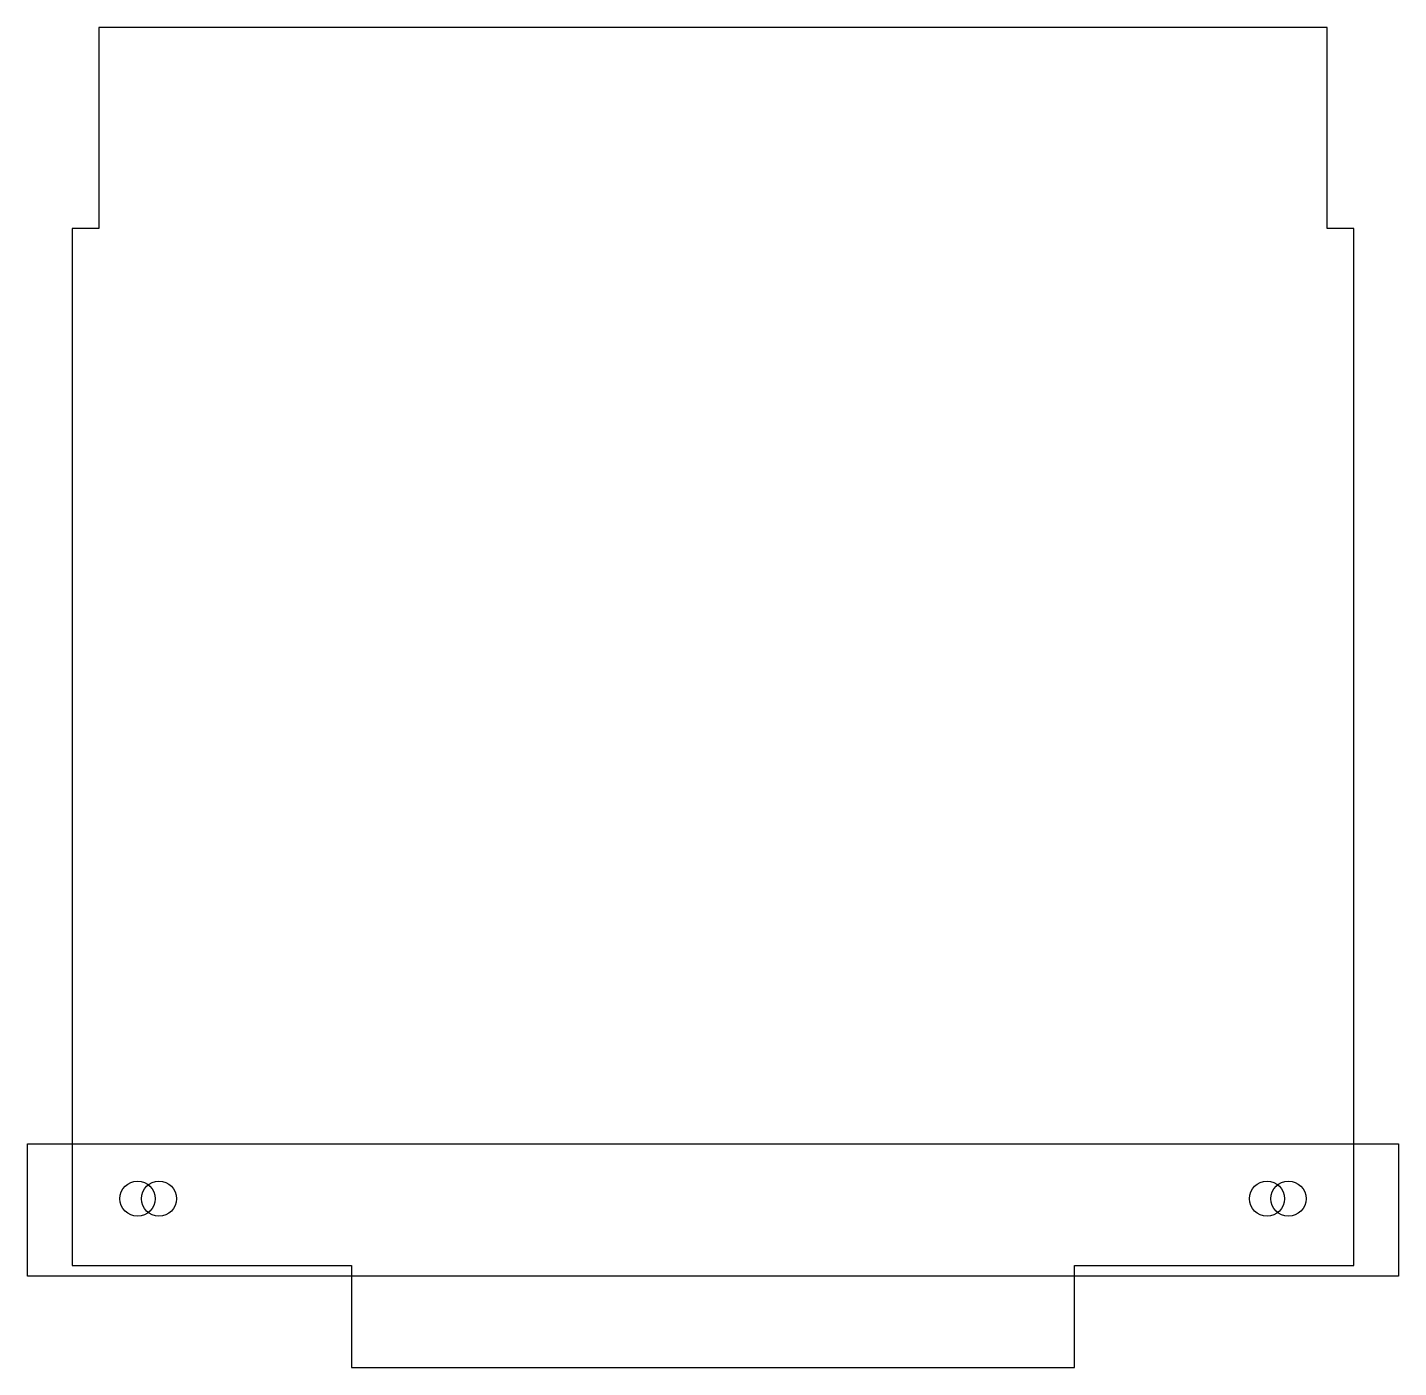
# Model space of a CAD drawing. Extents: x -0.25 to 7.42, y 0 to 7.5.
import ezdxf

# ---------------------------------------------------------------- set-up
doc = ezdxf.new("R2010")
doc.units = 0
for name, color, linetype in [('BLOCKDRILLSYSTEM', 6, 'CONTINUOUS'), ('DadoBack', 6, 'CONTINUOUS'), ('PartCut', 1, 'CONTINUOUS')]:
    doc.layers.add(name, color=color, linetype=linetype)

msp = doc.modelspace()

# ---------------------------------------------------------------- linework, layer by layer
at = {"layer": 'BLOCKDRILLSYSTEM'}
for centre in [(0.366, 0.945), (0.486, 0.945), (6.68525, 0.945), (6.80525, 0.945)]:
    msp.add_circle(centre, 0.09843, dxfattribs=at)
at = {"layer": 'DadoBack'}
msp.add_lwpolyline([(7.42125, 1.252), (7.42125, 0.512), (-0.25, 0.512), (-0.25, 1.252)], close=True, dxfattribs=at)
at = {"layer": 'PartCut'}
msp.add_lwpolyline([(7.17125, 0.572), (7.17125, 6.375), (7.02125, 6.375), (7.02125, 7.5), (0.15, 7.5), (0.15, 6.375), (0, 6.375), (0, 0.572), (1.5625, 0.572), (1.5625, 0), (5.60875, 0), (5.60875, 0.572)], close=True, dxfattribs=at)

doc.saveas('drawing.dxf')
